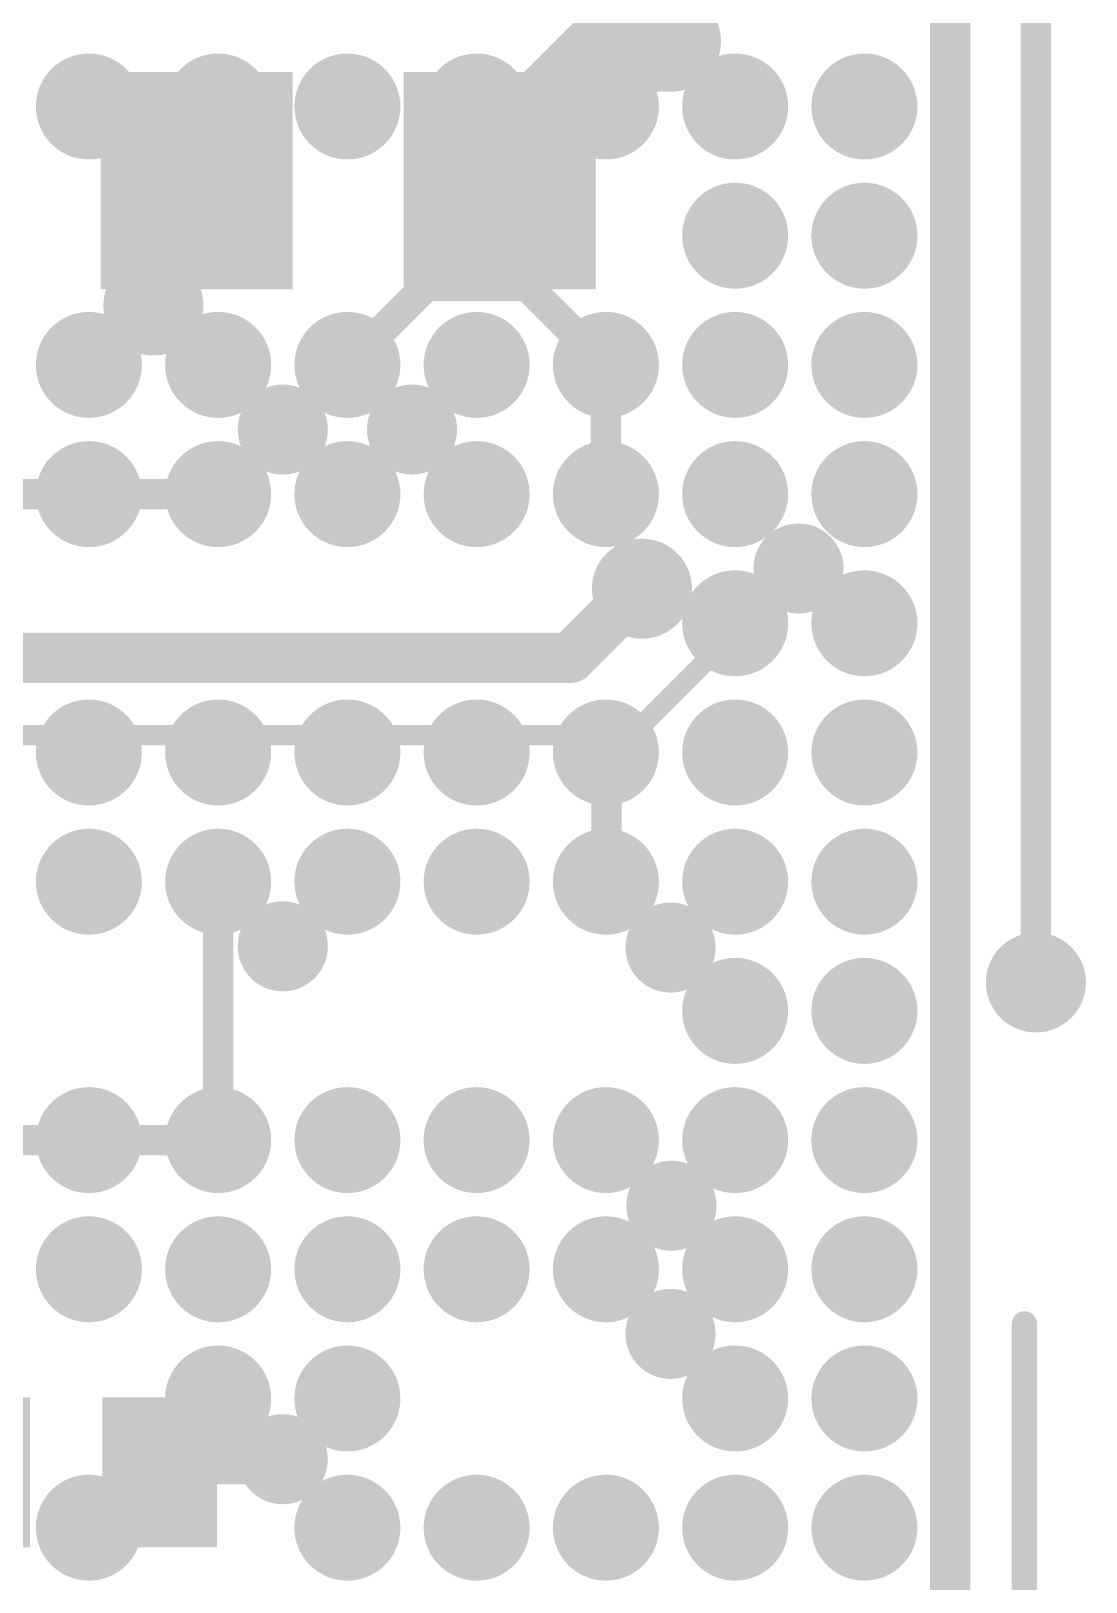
# Model space of a CAD drawing. Header units: millimetres. Extents: x -0.39 to 4.37, y -0.38 to 3.54.
# Drawn here: x 2.045 to 2.2539, y 1.3633 to 1.6705 of the extents above; entities that cross this region are included whole.
import ezdxf

# ---------------------------------------------------------------- set-up
doc = ezdxf.new("R2010")
doc.units = ezdxf.units.MM
doc.header["$MEASUREMENT"] = 0
for name, color, linetype in [('BottomLayer', 5, 'Continuous'), ('BottomPaste', 16, 'Continuous'), ('BottomSolder', 6, 'Continuous'), ('TopLayer', 1, 'Continuous'), ('TopOverlay', 2, 'Continuous'), ('TopPaste', 8, 'Continuous'), ('TopSolder', 216, 'Continuous'), ('ViaHoleLayer', 16, 'Continuous')]:
    doc.layers.add(name, color=color, linetype=linetype)

# ---------------------------------------------------------------- blocks, each defined once
blk = doc.blocks.new('RES0603_B_125')
at = {"layer": 'BottomLayer'}
for points in [[(-0.045, -0.0175), (-0.045, 0.0175), (-0.015, 0.0175), (-0.015, -0.0175)], [(0.015, -0.0175), (0.015, 0.0175), (0.045, 0.0175), (0.045, -0.0175)]]:
    blk.add_hatch(color=5, dxfattribs=at).paths.add_polyline_path(points)
at = {"layer": 'BottomPaste'}
for points in [[(-0.045, -0.0175), (-0.045, 0.0175), (-0.015, 0.0175), (-0.015, -0.0175)], [(0.015, -0.0175), (0.015, 0.0175), (0.045, 0.0175), (0.045, -0.0175)]]:
    blk.add_hatch(color=16, dxfattribs=at).paths.add_polyline_path(points)
at = {"layer": 'BottomSolder'}
for points in [[(-0.049, -0.0215), (-0.049, 0.0215), (-0.011, 0.0215), (-0.011, -0.0215)], [(0.011, -0.0215), (0.011, 0.0215), (0.049, 0.0215), (0.049, -0.0215)]]:
    blk.add_hatch(color=6, dxfattribs=at).paths.add_polyline_path(points)
blk = doc.blocks.new('RK3399_364')
at = {"layer": 'TopLayer'}
h = blk.add_hatch(color=1, dxfattribs=at)
edge = h.paths.add_edge_path()
edge.add_arc((-0.3838578, 0.2559045), 0.006496, 0, 360)
h = blk.add_hatch(color=1, dxfattribs=at)
edge = h.paths.add_edge_path()
edge.add_arc((-0.3582678, 0.2559045), 0.006496, 0, 360)
h = blk.add_hatch(color=1, dxfattribs=at)
edge = h.paths.add_edge_path()
edge.add_arc((-0.3326778, 0.2559045), 0.006496, 0, 360)
h = blk.add_hatch(color=1, dxfattribs=at)
edge = h.paths.add_edge_path()
edge.add_arc((-0.3070858, 0.2559045), 0.006496, 0, 360)
h = blk.add_hatch(color=1, dxfattribs=at)
edge = h.paths.add_edge_path()
edge.add_arc((-0.2814958, 0.2559045), 0.006496, 0, 360)
h = blk.add_hatch(color=1, dxfattribs=at)
edge = h.paths.add_edge_path()
edge.add_arc((-0.2303158, 0.2559045), 0.006496, 0, 360)
h = blk.add_hatch(color=1, dxfattribs=at)
edge = h.paths.add_edge_path()
edge.add_arc((-0.3838578, 0.2303145), 0.006496, 0, 360)
h = blk.add_hatch(color=1, dxfattribs=at)
edge = h.paths.add_edge_path()
edge.add_arc((-0.3582678, 0.2303145), 0.006496, 0, 360)
h = blk.add_hatch(color=1, dxfattribs=at)
edge = h.paths.add_edge_path()
edge.add_arc((-0.2814958, 0.2303145), 0.006496, 0, 360)
h = blk.add_hatch(color=1, dxfattribs=at)
edge = h.paths.add_edge_path()
edge.add_arc((-0.2559058, 0.2303145), 0.006496, 0, 360)
h = blk.add_hatch(color=1, dxfattribs=at)
edge = h.paths.add_edge_path()
edge.add_arc((-0.3838578, 0.2047245), 0.006496, 0, 360)
h = blk.add_hatch(color=1, dxfattribs=at)
edge = h.paths.add_edge_path()
edge.add_arc((-0.3582678, 0.2047245), 0.006496, 0, 360)
h = blk.add_hatch(color=1, dxfattribs=at)
edge = h.paths.add_edge_path()
edge.add_arc((-0.3326778, 0.2047245), 0.006496, 0, 360)
h = blk.add_hatch(color=1, dxfattribs=at)
edge = h.paths.add_edge_path()
edge.add_arc((-0.3070858, 0.2047245), 0.006496, 0, 360)
h = blk.add_hatch(color=1, dxfattribs=at)
edge = h.paths.add_edge_path()
edge.add_arc((-0.2814958, 0.2047245), 0.006496, 0, 360)
h = blk.add_hatch(color=1, dxfattribs=at)
edge = h.paths.add_edge_path()
edge.add_arc((-0.2559058, 0.2047245), 0.006496, 0, 360)
h = blk.add_hatch(color=1, dxfattribs=at)
edge = h.paths.add_edge_path()
edge.add_arc((-0.2303158, 0.2047245), 0.006496, 0, 360)
h = blk.add_hatch(color=1, dxfattribs=at)
edge = h.paths.add_edge_path()
edge.add_arc((-0.3838578, 0.1791345), 0.006496, 0, 360)
h = blk.add_hatch(color=1, dxfattribs=at)
edge = h.paths.add_edge_path()
edge.add_arc((-0.3582678, 0.1791345), 0.006496, 0, 360)
h = blk.add_hatch(color=1, dxfattribs=at)
edge = h.paths.add_edge_path()
edge.add_arc((-0.3326778, 0.1791345), 0.006496, 0, 360)
h = blk.add_hatch(color=1, dxfattribs=at)
edge = h.paths.add_edge_path()
edge.add_arc((-0.3070858, 0.1791345), 0.006496, 0, 360)
h = blk.add_hatch(color=1, dxfattribs=at)
edge = h.paths.add_edge_path()
edge.add_arc((-0.2814958, 0.1791345), 0.006496, 0, 360)
h = blk.add_hatch(color=1, dxfattribs=at)
edge = h.paths.add_edge_path()
edge.add_arc((-0.2559058, 0.1791345), 0.006496, 0, 360)
h = blk.add_hatch(color=1, dxfattribs=at)
edge = h.paths.add_edge_path()
edge.add_arc((-0.2303158, 0.1791345), 0.006496, 0, 360)
h = blk.add_hatch(color=1, dxfattribs=at)
edge = h.paths.add_edge_path()
edge.add_arc((-0.3838578, 0.1535425), 0.006496, 0, 360)
h = blk.add_hatch(color=1, dxfattribs=at)
edge = h.paths.add_edge_path()
edge.add_arc((-0.3582678, 0.1535425), 0.006496, 0, 360)
h = blk.add_hatch(color=1, dxfattribs=at)
edge = h.paths.add_edge_path()
edge.add_arc((-0.3838578, 0.1279525), 0.006496, 0, 360)
h = blk.add_hatch(color=1, dxfattribs=at)
edge = h.paths.add_edge_path()
edge.add_arc((-0.3582678, 0.1279525), 0.006496, 0, 360)
h = blk.add_hatch(color=1, dxfattribs=at)
edge = h.paths.add_edge_path()
edge.add_arc((-0.3326778, 0.1279525), 0.006496, 0, 360)
h = blk.add_hatch(color=1, dxfattribs=at)
edge = h.paths.add_edge_path()
edge.add_arc((-0.3070858, 0.1279525), 0.006496, 0, 360)
h = blk.add_hatch(color=1, dxfattribs=at)
edge = h.paths.add_edge_path()
edge.add_arc((-0.2814958, 0.1279525), 0.006496, 0, 360)
h = blk.add_hatch(color=1, dxfattribs=at)
edge = h.paths.add_edge_path()
edge.add_arc((-0.2559058, 0.1279525), 0.006496, 0, 360)
h = blk.add_hatch(color=1, dxfattribs=at)
edge = h.paths.add_edge_path()
edge.add_arc((-0.2303158, 0.1279525), 0.006496, 0, 360)
h = blk.add_hatch(color=1, dxfattribs=at)
edge = h.paths.add_edge_path()
edge.add_arc((-0.3838578, 0.1023625), 0.006496, 0, 360)
h = blk.add_hatch(color=1, dxfattribs=at)
edge = h.paths.add_edge_path()
edge.add_arc((-0.3582678, 0.1023625), 0.006496, 0, 360)
h = blk.add_hatch(color=1, dxfattribs=at)
edge = h.paths.add_edge_path()
edge.add_arc((-0.3326778, 0.1023625), 0.006496, 0, 360)
h = blk.add_hatch(color=1, dxfattribs=at)
edge = h.paths.add_edge_path()
edge.add_arc((-0.3070858, 0.1023625), 0.006496, 0, 360)
h = blk.add_hatch(color=1, dxfattribs=at)
edge = h.paths.add_edge_path()
edge.add_arc((-0.2814958, 0.1023625), 0.006496, 0, 360)
h = blk.add_hatch(color=1, dxfattribs=at)
edge = h.paths.add_edge_path()
edge.add_arc((-0.2559058, 0.1023625), 0.006496, 0, 360)
h = blk.add_hatch(color=1, dxfattribs=at)
edge = h.paths.add_edge_path()
edge.add_arc((-0.2303158, 0.1023625), 0.006496, 0, 360)
h = blk.add_hatch(color=1, dxfattribs=at)
edge = h.paths.add_edge_path()
edge.add_arc((-0.3838578, 0.0767725), 0.006496, 0, 360)
h = blk.add_hatch(color=1, dxfattribs=at)
edge = h.paths.add_edge_path()
edge.add_arc((-0.3582678, 0.0767725), 0.006496, 0, 360)
h = blk.add_hatch(color=1, dxfattribs=at)
edge = h.paths.add_edge_path()
edge.add_arc((-0.3838578, 0.0511805), 0.006496, 0, 360)
h = blk.add_hatch(color=1, dxfattribs=at)
edge = h.paths.add_edge_path()
edge.add_arc((-0.3582678, 0.0511805), 0.006496, 0, 360)
h = blk.add_hatch(color=1, dxfattribs=at)
edge = h.paths.add_edge_path()
edge.add_arc((-0.3326778, 0.0511805), 0.006496, 0, 360)
h = blk.add_hatch(color=1, dxfattribs=at)
edge = h.paths.add_edge_path()
edge.add_arc((-0.3070858, 0.0511805), 0.006496, 0, 360)
h = blk.add_hatch(color=1, dxfattribs=at)
edge = h.paths.add_edge_path()
edge.add_arc((-0.2814958, 0.0511805), 0.006496, 0, 360)
h = blk.add_hatch(color=1, dxfattribs=at)
edge = h.paths.add_edge_path()
edge.add_arc((-0.2559058, 0.0511805), 0.006496, 0, 360)
h = blk.add_hatch(color=1, dxfattribs=at)
edge = h.paths.add_edge_path()
edge.add_arc((-0.2303158, 0.0511805), 0.006496, 0, 360)
h = blk.add_hatch(color=1, dxfattribs=at)
edge = h.paths.add_edge_path()
edge.add_arc((-0.3838578, 0.0255905), 0.006496, 0, 360)
h = blk.add_hatch(color=1, dxfattribs=at)
edge = h.paths.add_edge_path()
edge.add_arc((-0.3582678, 0.0255905), 0.006496, 0, 360)
h = blk.add_hatch(color=1, dxfattribs=at)
edge = h.paths.add_edge_path()
edge.add_arc((-0.3326778, 0.0255905), 0.006496, 0, 360)
h = blk.add_hatch(color=1, dxfattribs=at)
edge = h.paths.add_edge_path()
edge.add_arc((-0.3070858, 0.0255905), 0.006496, 0, 360)
h = blk.add_hatch(color=1, dxfattribs=at)
edge = h.paths.add_edge_path()
edge.add_arc((-0.2814958, 0.0255905), 0.006496, 0, 360)
h = blk.add_hatch(color=1, dxfattribs=at)
edge = h.paths.add_edge_path()
edge.add_arc((-0.2559058, 0.0255905), 0.006496, 0, 360)
h = blk.add_hatch(color=1, dxfattribs=at)
edge = h.paths.add_edge_path()
edge.add_arc((-0.2303158, 0.0255905), 0.006496, 0, 360)
h = blk.add_hatch(color=1, dxfattribs=at)
edge = h.paths.add_edge_path()
edge.add_arc((-0.3838578, 5e-07), 0.006496, 0, 360)
h = blk.add_hatch(color=1, dxfattribs=at)
edge = h.paths.add_edge_path()
edge.add_arc((-0.3582678, 5e-07), 0.006496, 0, 360)
h = blk.add_hatch(color=1, dxfattribs=at)
edge = h.paths.add_edge_path()
edge.add_arc((-0.3838578, -0.0255915), 0.006496, 0, 360)
h = blk.add_hatch(color=1, dxfattribs=at)
edge = h.paths.add_edge_path()
edge.add_arc((-0.3582678, -0.0255915), 0.006496, 0, 360)
h = blk.add_hatch(color=1, dxfattribs=at)
edge = h.paths.add_edge_path()
edge.add_arc((-0.3326778, -0.0255915), 0.006496, 0, 360)
h = blk.add_hatch(color=1, dxfattribs=at)
edge = h.paths.add_edge_path()
edge.add_arc((-0.3070858, -0.0255915), 0.006496, 0, 360)
h = blk.add_hatch(color=1, dxfattribs=at)
edge = h.paths.add_edge_path()
edge.add_arc((-0.2814958, -0.0255915), 0.006496, 0, 360)
h = blk.add_hatch(color=1, dxfattribs=at)
edge = h.paths.add_edge_path()
edge.add_arc((-0.2559058, -0.0255915), 0.006496, 0, 360)
h = blk.add_hatch(color=1, dxfattribs=at)
edge = h.paths.add_edge_path()
edge.add_arc((-0.2303158, -0.0255915), 0.006496, 0, 360)
at = {"layer": 'TopPaste'}
h = blk.add_hatch(color=8, dxfattribs=at)
edge = h.paths.add_edge_path()
edge.add_arc((-0.3838578, 0.2559045), 0.006496, 0, 360)
h = blk.add_hatch(color=8, dxfattribs=at)
edge = h.paths.add_edge_path()
edge.add_arc((-0.3582678, 0.2559045), 0.006496, 0, 360)
h = blk.add_hatch(color=8, dxfattribs=at)
edge = h.paths.add_edge_path()
edge.add_arc((-0.3326778, 0.2559045), 0.006496, 0, 360)
h = blk.add_hatch(color=8, dxfattribs=at)
edge = h.paths.add_edge_path()
edge.add_arc((-0.3070858, 0.2559045), 0.006496, 0, 360)
h = blk.add_hatch(color=8, dxfattribs=at)
edge = h.paths.add_edge_path()
edge.add_arc((-0.2814958, 0.2559045), 0.006496, 0, 360)
h = blk.add_hatch(color=8, dxfattribs=at)
edge = h.paths.add_edge_path()
edge.add_arc((-0.2303158, 0.2559045), 0.006496, 0, 360)
h = blk.add_hatch(color=8, dxfattribs=at)
edge = h.paths.add_edge_path()
edge.add_arc((-0.3838578, 0.2303145), 0.006496, 0, 360)
h = blk.add_hatch(color=8, dxfattribs=at)
edge = h.paths.add_edge_path()
edge.add_arc((-0.3582678, 0.2303145), 0.006496, 0, 360)
h = blk.add_hatch(color=8, dxfattribs=at)
edge = h.paths.add_edge_path()
edge.add_arc((-0.2814958, 0.2303145), 0.006496, 0, 360)
h = blk.add_hatch(color=8, dxfattribs=at)
edge = h.paths.add_edge_path()
edge.add_arc((-0.2559058, 0.2303145), 0.006496, 0, 360)
h = blk.add_hatch(color=8, dxfattribs=at)
edge = h.paths.add_edge_path()
edge.add_arc((-0.3838578, 0.2047245), 0.006496, 0, 360)
h = blk.add_hatch(color=8, dxfattribs=at)
edge = h.paths.add_edge_path()
edge.add_arc((-0.3582678, 0.2047245), 0.006496, 0, 360)
h = blk.add_hatch(color=8, dxfattribs=at)
edge = h.paths.add_edge_path()
edge.add_arc((-0.3326778, 0.2047245), 0.006496, 0, 360)
h = blk.add_hatch(color=8, dxfattribs=at)
edge = h.paths.add_edge_path()
edge.add_arc((-0.3070858, 0.2047245), 0.006496, 0, 360)
h = blk.add_hatch(color=8, dxfattribs=at)
edge = h.paths.add_edge_path()
edge.add_arc((-0.2814958, 0.2047245), 0.006496, 0, 360)
h = blk.add_hatch(color=8, dxfattribs=at)
edge = h.paths.add_edge_path()
edge.add_arc((-0.2559058, 0.2047245), 0.006496, 0, 360)
h = blk.add_hatch(color=8, dxfattribs=at)
edge = h.paths.add_edge_path()
edge.add_arc((-0.2303158, 0.2047245), 0.006496, 0, 360)
h = blk.add_hatch(color=8, dxfattribs=at)
edge = h.paths.add_edge_path()
edge.add_arc((-0.3838578, 0.1791345), 0.006496, 0, 360)
h = blk.add_hatch(color=8, dxfattribs=at)
edge = h.paths.add_edge_path()
edge.add_arc((-0.3582678, 0.1791345), 0.006496, 0, 360)
h = blk.add_hatch(color=8, dxfattribs=at)
edge = h.paths.add_edge_path()
edge.add_arc((-0.3326778, 0.1791345), 0.006496, 0, 360)
h = blk.add_hatch(color=8, dxfattribs=at)
edge = h.paths.add_edge_path()
edge.add_arc((-0.3070858, 0.1791345), 0.006496, 0, 360)
h = blk.add_hatch(color=8, dxfattribs=at)
edge = h.paths.add_edge_path()
edge.add_arc((-0.2814958, 0.1791345), 0.006496, 0, 360)
h = blk.add_hatch(color=8, dxfattribs=at)
edge = h.paths.add_edge_path()
edge.add_arc((-0.2559058, 0.1791345), 0.006496, 0, 360)
h = blk.add_hatch(color=8, dxfattribs=at)
edge = h.paths.add_edge_path()
edge.add_arc((-0.2303158, 0.1791345), 0.006496, 0, 360)
h = blk.add_hatch(color=8, dxfattribs=at)
edge = h.paths.add_edge_path()
edge.add_arc((-0.3838578, 0.1535425), 0.006496, 0, 360)
h = blk.add_hatch(color=8, dxfattribs=at)
edge = h.paths.add_edge_path()
edge.add_arc((-0.3582678, 0.1535425), 0.006496, 0, 360)
h = blk.add_hatch(color=8, dxfattribs=at)
edge = h.paths.add_edge_path()
edge.add_arc((-0.3838578, 0.1279525), 0.006496, 0, 360)
h = blk.add_hatch(color=8, dxfattribs=at)
edge = h.paths.add_edge_path()
edge.add_arc((-0.3582678, 0.1279525), 0.006496, 0, 360)
h = blk.add_hatch(color=8, dxfattribs=at)
edge = h.paths.add_edge_path()
edge.add_arc((-0.3326778, 0.1279525), 0.006496, 0, 360)
h = blk.add_hatch(color=8, dxfattribs=at)
edge = h.paths.add_edge_path()
edge.add_arc((-0.3070858, 0.1279525), 0.006496, 0, 360)
h = blk.add_hatch(color=8, dxfattribs=at)
edge = h.paths.add_edge_path()
edge.add_arc((-0.2814958, 0.1279525), 0.006496, 0, 360)
h = blk.add_hatch(color=8, dxfattribs=at)
edge = h.paths.add_edge_path()
edge.add_arc((-0.2559058, 0.1279525), 0.006496, 0, 360)
h = blk.add_hatch(color=8, dxfattribs=at)
edge = h.paths.add_edge_path()
edge.add_arc((-0.2303158, 0.1279525), 0.006496, 0, 360)
h = blk.add_hatch(color=8, dxfattribs=at)
edge = h.paths.add_edge_path()
edge.add_arc((-0.3838578, 0.1023625), 0.006496, 0, 360)
h = blk.add_hatch(color=8, dxfattribs=at)
edge = h.paths.add_edge_path()
edge.add_arc((-0.3582678, 0.1023625), 0.006496, 0, 360)
h = blk.add_hatch(color=8, dxfattribs=at)
edge = h.paths.add_edge_path()
edge.add_arc((-0.3326778, 0.1023625), 0.006496, 0, 360)
h = blk.add_hatch(color=8, dxfattribs=at)
edge = h.paths.add_edge_path()
edge.add_arc((-0.3070858, 0.1023625), 0.006496, 0, 360)
h = blk.add_hatch(color=8, dxfattribs=at)
edge = h.paths.add_edge_path()
edge.add_arc((-0.2814958, 0.1023625), 0.006496, 0, 360)
h = blk.add_hatch(color=8, dxfattribs=at)
edge = h.paths.add_edge_path()
edge.add_arc((-0.2559058, 0.1023625), 0.006496, 0, 360)
h = blk.add_hatch(color=8, dxfattribs=at)
edge = h.paths.add_edge_path()
edge.add_arc((-0.2303158, 0.1023625), 0.006496, 0, 360)
h = blk.add_hatch(color=8, dxfattribs=at)
edge = h.paths.add_edge_path()
edge.add_arc((-0.3838578, 0.0767725), 0.006496, 0, 360)
h = blk.add_hatch(color=8, dxfattribs=at)
edge = h.paths.add_edge_path()
edge.add_arc((-0.3582678, 0.0767725), 0.006496, 0, 360)
h = blk.add_hatch(color=8, dxfattribs=at)
edge = h.paths.add_edge_path()
edge.add_arc((-0.3838578, 0.0511805), 0.006496, 0, 360)
h = blk.add_hatch(color=8, dxfattribs=at)
edge = h.paths.add_edge_path()
edge.add_arc((-0.3582678, 0.0511805), 0.006496, 0, 360)
h = blk.add_hatch(color=8, dxfattribs=at)
edge = h.paths.add_edge_path()
edge.add_arc((-0.3326778, 0.0511805), 0.006496, 0, 360)
h = blk.add_hatch(color=8, dxfattribs=at)
edge = h.paths.add_edge_path()
edge.add_arc((-0.3070858, 0.0511805), 0.006496, 0, 360)
h = blk.add_hatch(color=8, dxfattribs=at)
edge = h.paths.add_edge_path()
edge.add_arc((-0.2814958, 0.0511805), 0.006496, 0, 360)
h = blk.add_hatch(color=8, dxfattribs=at)
edge = h.paths.add_edge_path()
edge.add_arc((-0.2559058, 0.0511805), 0.006496, 0, 360)
h = blk.add_hatch(color=8, dxfattribs=at)
edge = h.paths.add_edge_path()
edge.add_arc((-0.2303158, 0.0511805), 0.006496, 0, 360)
h = blk.add_hatch(color=8, dxfattribs=at)
edge = h.paths.add_edge_path()
edge.add_arc((-0.3838578, 0.0255905), 0.006496, 0, 360)
h = blk.add_hatch(color=8, dxfattribs=at)
edge = h.paths.add_edge_path()
edge.add_arc((-0.3582678, 0.0255905), 0.006496, 0, 360)
h = blk.add_hatch(color=8, dxfattribs=at)
edge = h.paths.add_edge_path()
edge.add_arc((-0.3326778, 0.0255905), 0.006496, 0, 360)
h = blk.add_hatch(color=8, dxfattribs=at)
edge = h.paths.add_edge_path()
edge.add_arc((-0.3070858, 0.0255905), 0.006496, 0, 360)
h = blk.add_hatch(color=8, dxfattribs=at)
edge = h.paths.add_edge_path()
edge.add_arc((-0.2814958, 0.0255905), 0.006496, 0, 360)
h = blk.add_hatch(color=8, dxfattribs=at)
edge = h.paths.add_edge_path()
edge.add_arc((-0.2559058, 0.0255905), 0.006496, 0, 360)
h = blk.add_hatch(color=8, dxfattribs=at)
edge = h.paths.add_edge_path()
edge.add_arc((-0.2303158, 0.0255905), 0.006496, 0, 360)
h = blk.add_hatch(color=8, dxfattribs=at)
edge = h.paths.add_edge_path()
edge.add_arc((-0.3838578, 5e-07), 0.006496, 0, 360)
h = blk.add_hatch(color=8, dxfattribs=at)
edge = h.paths.add_edge_path()
edge.add_arc((-0.3582678, 5e-07), 0.006496, 0, 360)
h = blk.add_hatch(color=8, dxfattribs=at)
edge = h.paths.add_edge_path()
edge.add_arc((-0.3838578, -0.0255915), 0.006496, 0, 360)
h = blk.add_hatch(color=8, dxfattribs=at)
edge = h.paths.add_edge_path()
edge.add_arc((-0.3582678, -0.0255915), 0.006496, 0, 360)
h = blk.add_hatch(color=8, dxfattribs=at)
edge = h.paths.add_edge_path()
edge.add_arc((-0.3326778, -0.0255915), 0.006496, 0, 360)
h = blk.add_hatch(color=8, dxfattribs=at)
edge = h.paths.add_edge_path()
edge.add_arc((-0.3070858, -0.0255915), 0.006496, 0, 360)
h = blk.add_hatch(color=8, dxfattribs=at)
edge = h.paths.add_edge_path()
edge.add_arc((-0.2814958, -0.0255915), 0.006496, 0, 360)
h = blk.add_hatch(color=8, dxfattribs=at)
edge = h.paths.add_edge_path()
edge.add_arc((-0.2559058, -0.0255915), 0.006496, 0, 360)
h = blk.add_hatch(color=8, dxfattribs=at)
edge = h.paths.add_edge_path()
edge.add_arc((-0.2303158, -0.0255915), 0.006496, 0, 360)
at = {"layer": 'TopSolder'}
h = blk.add_hatch(color=216, dxfattribs=at)
edge = h.paths.add_edge_path()
edge.add_arc((-0.3838578, 0.2559045), 0.010496, 0, 360)
h = blk.add_hatch(color=216, dxfattribs=at)
edge = h.paths.add_edge_path()
edge.add_arc((-0.3582678, 0.2559045), 0.010496, 0, 360)
h = blk.add_hatch(color=216, dxfattribs=at)
edge = h.paths.add_edge_path()
edge.add_arc((-0.3326778, 0.2559045), 0.010496, 0, 360)
h = blk.add_hatch(color=216, dxfattribs=at)
edge = h.paths.add_edge_path()
edge.add_arc((-0.3070858, 0.2559045), 0.010496, 0, 360)
h = blk.add_hatch(color=216, dxfattribs=at)
edge = h.paths.add_edge_path()
edge.add_arc((-0.2814958, 0.2559045), 0.010496, 0, 360)
h = blk.add_hatch(color=216, dxfattribs=at)
edge = h.paths.add_edge_path()
edge.add_arc((-0.2303158, 0.2559045), 0.010496, 0, 360)
h = blk.add_hatch(color=216, dxfattribs=at)
edge = h.paths.add_edge_path()
edge.add_arc((-0.3838578, 0.2303145), 0.010496, 0, 360)
h = blk.add_hatch(color=216, dxfattribs=at)
edge = h.paths.add_edge_path()
edge.add_arc((-0.3582678, 0.2303145), 0.010496, 0, 360)
h = blk.add_hatch(color=216, dxfattribs=at)
edge = h.paths.add_edge_path()
edge.add_arc((-0.2814958, 0.2303145), 0.010496, 0, 360)
h = blk.add_hatch(color=216, dxfattribs=at)
edge = h.paths.add_edge_path()
edge.add_arc((-0.2559058, 0.2303145), 0.010496, 0, 360)
h = blk.add_hatch(color=216, dxfattribs=at)
edge = h.paths.add_edge_path()
edge.add_arc((-0.3838578, 0.2047245), 0.010496, 0, 360)
h = blk.add_hatch(color=216, dxfattribs=at)
edge = h.paths.add_edge_path()
edge.add_arc((-0.3582678, 0.2047245), 0.010496, 0, 360)
h = blk.add_hatch(color=216, dxfattribs=at)
edge = h.paths.add_edge_path()
edge.add_arc((-0.3326778, 0.2047245), 0.010496, 0, 360)
h = blk.add_hatch(color=216, dxfattribs=at)
edge = h.paths.add_edge_path()
edge.add_arc((-0.3070858, 0.2047245), 0.010496, 0, 360)
h = blk.add_hatch(color=216, dxfattribs=at)
edge = h.paths.add_edge_path()
edge.add_arc((-0.2814958, 0.2047245), 0.010496, 0, 360)
h = blk.add_hatch(color=216, dxfattribs=at)
edge = h.paths.add_edge_path()
edge.add_arc((-0.2559058, 0.2047245), 0.010496, 0, 360)
h = blk.add_hatch(color=216, dxfattribs=at)
edge = h.paths.add_edge_path()
edge.add_arc((-0.2303158, 0.2047245), 0.010496, 0, 360)
h = blk.add_hatch(color=216, dxfattribs=at)
edge = h.paths.add_edge_path()
edge.add_arc((-0.3838578, 0.1791345), 0.010496, 0, 360)
h = blk.add_hatch(color=216, dxfattribs=at)
edge = h.paths.add_edge_path()
edge.add_arc((-0.3582678, 0.1791345), 0.010496, 0, 360)
h = blk.add_hatch(color=216, dxfattribs=at)
edge = h.paths.add_edge_path()
edge.add_arc((-0.3326778, 0.1791345), 0.010496, 0, 360)
h = blk.add_hatch(color=216, dxfattribs=at)
edge = h.paths.add_edge_path()
edge.add_arc((-0.3070858, 0.1791345), 0.010496, 0, 360)
h = blk.add_hatch(color=216, dxfattribs=at)
edge = h.paths.add_edge_path()
edge.add_arc((-0.2814958, 0.1791345), 0.010496, 0, 360)
h = blk.add_hatch(color=216, dxfattribs=at)
edge = h.paths.add_edge_path()
edge.add_arc((-0.2559058, 0.1791345), 0.010496, 0, 360)
h = blk.add_hatch(color=216, dxfattribs=at)
edge = h.paths.add_edge_path()
edge.add_arc((-0.2303158, 0.1791345), 0.010496, 0, 360)
h = blk.add_hatch(color=216, dxfattribs=at)
edge = h.paths.add_edge_path()
edge.add_arc((-0.3838578, 0.1535425), 0.010496, 0, 360)
h = blk.add_hatch(color=216, dxfattribs=at)
edge = h.paths.add_edge_path()
edge.add_arc((-0.3582678, 0.1535425), 0.010496, 0, 360)
h = blk.add_hatch(color=216, dxfattribs=at)
edge = h.paths.add_edge_path()
edge.add_arc((-0.3838578, 0.1279525), 0.010496, 0, 360)
h = blk.add_hatch(color=216, dxfattribs=at)
edge = h.paths.add_edge_path()
edge.add_arc((-0.3582678, 0.1279525), 0.010496, 0, 360)
h = blk.add_hatch(color=216, dxfattribs=at)
edge = h.paths.add_edge_path()
edge.add_arc((-0.3326778, 0.1279525), 0.010496, 0, 360)
h = blk.add_hatch(color=216, dxfattribs=at)
edge = h.paths.add_edge_path()
edge.add_arc((-0.3070858, 0.1279525), 0.010496, 0, 360)
h = blk.add_hatch(color=216, dxfattribs=at)
edge = h.paths.add_edge_path()
edge.add_arc((-0.2814958, 0.1279525), 0.010496, 0, 360)
h = blk.add_hatch(color=216, dxfattribs=at)
edge = h.paths.add_edge_path()
edge.add_arc((-0.2559058, 0.1279525), 0.010496, 0, 360)
h = blk.add_hatch(color=216, dxfattribs=at)
edge = h.paths.add_edge_path()
edge.add_arc((-0.2303158, 0.1279525), 0.010496, 0, 360)
h = blk.add_hatch(color=216, dxfattribs=at)
edge = h.paths.add_edge_path()
edge.add_arc((-0.3838578, 0.1023625), 0.010496, 0, 360)
h = blk.add_hatch(color=216, dxfattribs=at)
edge = h.paths.add_edge_path()
edge.add_arc((-0.3582678, 0.1023625), 0.010496, 0, 360)
h = blk.add_hatch(color=216, dxfattribs=at)
edge = h.paths.add_edge_path()
edge.add_arc((-0.3326778, 0.1023625), 0.010496, 0, 360)
h = blk.add_hatch(color=216, dxfattribs=at)
edge = h.paths.add_edge_path()
edge.add_arc((-0.3070858, 0.1023625), 0.010496, 0, 360)
h = blk.add_hatch(color=216, dxfattribs=at)
edge = h.paths.add_edge_path()
edge.add_arc((-0.2814958, 0.1023625), 0.010496, 0, 360)
h = blk.add_hatch(color=216, dxfattribs=at)
edge = h.paths.add_edge_path()
edge.add_arc((-0.2559058, 0.1023625), 0.010496, 0, 360)
h = blk.add_hatch(color=216, dxfattribs=at)
edge = h.paths.add_edge_path()
edge.add_arc((-0.2303158, 0.1023625), 0.010496, 0, 360)
h = blk.add_hatch(color=216, dxfattribs=at)
edge = h.paths.add_edge_path()
edge.add_arc((-0.3838578, 0.0767725), 0.010496, 0, 360)
h = blk.add_hatch(color=216, dxfattribs=at)
edge = h.paths.add_edge_path()
edge.add_arc((-0.3582678, 0.0767725), 0.010496, 0, 360)
h = blk.add_hatch(color=216, dxfattribs=at)
edge = h.paths.add_edge_path()
edge.add_arc((-0.3838578, 0.0511805), 0.010496, 0, 360)
h = blk.add_hatch(color=216, dxfattribs=at)
edge = h.paths.add_edge_path()
edge.add_arc((-0.3582678, 0.0511805), 0.010496, 0, 360)
h = blk.add_hatch(color=216, dxfattribs=at)
edge = h.paths.add_edge_path()
edge.add_arc((-0.3326778, 0.0511805), 0.010496, 0, 360)
h = blk.add_hatch(color=216, dxfattribs=at)
edge = h.paths.add_edge_path()
edge.add_arc((-0.3070858, 0.0511805), 0.010496, 0, 360)
h = blk.add_hatch(color=216, dxfattribs=at)
edge = h.paths.add_edge_path()
edge.add_arc((-0.2814958, 0.0511805), 0.010496, 0, 360)
h = blk.add_hatch(color=216, dxfattribs=at)
edge = h.paths.add_edge_path()
edge.add_arc((-0.2559058, 0.0511805), 0.010496, 0, 360)
h = blk.add_hatch(color=216, dxfattribs=at)
edge = h.paths.add_edge_path()
edge.add_arc((-0.2303158, 0.0511805), 0.010496, 0, 360)
h = blk.add_hatch(color=216, dxfattribs=at)
edge = h.paths.add_edge_path()
edge.add_arc((-0.3838578, 0.0255905), 0.010496, 0, 360)
h = blk.add_hatch(color=216, dxfattribs=at)
edge = h.paths.add_edge_path()
edge.add_arc((-0.3582678, 0.0255905), 0.010496, 0, 360)
h = blk.add_hatch(color=216, dxfattribs=at)
edge = h.paths.add_edge_path()
edge.add_arc((-0.3326778, 0.0255905), 0.010496, 0, 360)
h = blk.add_hatch(color=216, dxfattribs=at)
edge = h.paths.add_edge_path()
edge.add_arc((-0.3070858, 0.0255905), 0.010496, 0, 360)
h = blk.add_hatch(color=216, dxfattribs=at)
edge = h.paths.add_edge_path()
edge.add_arc((-0.2814958, 0.0255905), 0.010496, 0, 360)
h = blk.add_hatch(color=216, dxfattribs=at)
edge = h.paths.add_edge_path()
edge.add_arc((-0.2559058, 0.0255905), 0.010496, 0, 360)
h = blk.add_hatch(color=216, dxfattribs=at)
edge = h.paths.add_edge_path()
edge.add_arc((-0.2303158, 0.0255905), 0.010496, 0, 360)
h = blk.add_hatch(color=216, dxfattribs=at)
edge = h.paths.add_edge_path()
edge.add_arc((-0.3838578, 5e-07), 0.010496, 0, 360)
h = blk.add_hatch(color=216, dxfattribs=at)
edge = h.paths.add_edge_path()
edge.add_arc((-0.3582678, 5e-07), 0.010496, 0, 360)
h = blk.add_hatch(color=216, dxfattribs=at)
edge = h.paths.add_edge_path()
edge.add_arc((-0.3838578, -0.0255915), 0.010496, 0, 360)
h = blk.add_hatch(color=216, dxfattribs=at)
edge = h.paths.add_edge_path()
edge.add_arc((-0.3582678, -0.0255915), 0.010496, 0, 360)
h = blk.add_hatch(color=216, dxfattribs=at)
edge = h.paths.add_edge_path()
edge.add_arc((-0.3326778, -0.0255915), 0.010496, 0, 360)
h = blk.add_hatch(color=216, dxfattribs=at)
edge = h.paths.add_edge_path()
edge.add_arc((-0.3070858, -0.0255915), 0.010496, 0, 360)
h = blk.add_hatch(color=216, dxfattribs=at)
edge = h.paths.add_edge_path()
edge.add_arc((-0.2814958, -0.0255915), 0.010496, 0, 360)
h = blk.add_hatch(color=216, dxfattribs=at)
edge = h.paths.add_edge_path()
edge.add_arc((-0.2559058, -0.0255915), 0.010496, 0, 360)
h = blk.add_hatch(color=216, dxfattribs=at)
edge = h.paths.add_edge_path()
edge.add_arc((-0.2303158, -0.0255915), 0.010496, 0, 360)
at = {"layer": 'TopOverlay', "const_width": 0.005}
blk.add_lwpolyline([(-0.4155358, 0.4155345), (-0.4155358, 0.2155345)], dxfattribs=at)
at = {"layer": 'TopOverlay', "const_width": 0.0025}
blk.add_lwpolyline([(-0.4167858, 0.2155345, 1), (-0.4142858, 0.2155345, 1)], format="xyb", close=True, dxfattribs=at)
blk = doc.blocks.new('C__0402_B_455')
at = {"layer": 'BottomLayer'}
for points in [[(-0.009499999999999996, 0.0125), (-0.009500000000000003, -0.0125), (-0.0275, -0.0125), (-0.0275, 0.0125)], [(0.0275, 0.0125), (0.0275, -0.0125), (0.009499999999999996, -0.0125), (0.009500000000000003, 0.0125)]]:
    blk.add_hatch(color=5, dxfattribs=at).paths.add_polyline_path(points)
at = {"layer": 'BottomPaste'}
for points in [[(-0.009499999999999996, 0.0125), (-0.009500000000000003, -0.0125), (-0.0275, -0.0125), (-0.0275, 0.0125)], [(0.0275, 0.0125), (0.0275, -0.0125), (0.009499999999999996, -0.0125), (0.009500000000000003, 0.0125)]]:
    blk.add_hatch(color=16, dxfattribs=at).paths.add_polyline_path(points)
at = {"layer": 'BottomSolder'}
for points in [[(-0.007137799999999997, 0.0148622), (-0.007137800000000003, -0.0148622), (-0.0298622, -0.0148622), (-0.0298622, 0.0148622)], [(0.0298622, 0.0148622), (0.0298622, -0.0148622), (0.007137799999999997, -0.0148622), (0.007137800000000003, 0.0148622)]]:
    blk.add_hatch(color=6, dxfattribs=at).paths.add_polyline_path(points)

msp = doc.modelspace()

# ---------------------------------------------------------------- hatches: boundary and pattern name
at = {"layer": 'BottomLayer'}
h = msp.add_hatch(color=5, dxfattribs=at)
edge = h.paths.add_edge_path()
edge.add_arc((2.1716585, 1.6684295), 0.0049212, 0, 360)
h = msp.add_hatch(color=5, dxfattribs=at)
edge = h.paths.add_edge_path()
edge.add_arc((2.0692716, 1.6160945), 0.0059055, 0, 360)
h = msp.add_hatch(color=5, dxfattribs=at)
edge = h.paths.add_edge_path()
edge.add_arc((2.0948865, 1.5915302), 0.0049212, 0, 360)
h = msp.add_hatch(color=5, dxfattribs=at)
edge = h.paths.add_edge_path()
edge.add_arc((2.1204765, 1.5915302), 0.0049212, 0, 360)
h = msp.add_hatch(color=5, dxfattribs=at)
edge = h.paths.add_edge_path()
edge.add_arc((2.1969999, 1.564), 0.0049212, 0, 360)
h = msp.add_hatch(color=5, dxfattribs=at)
edge = h.paths.add_edge_path()
edge.add_arc((2.166, 1.56), 0.0059055, 0, 360)
h = msp.add_hatch(color=5, dxfattribs=at)
edge = h.paths.add_edge_path()
edge.add_arc((2.0948865, 1.4891682), 0.0049212, 0, 360)
h = msp.add_hatch(color=5, dxfattribs=at)
edge = h.paths.add_edge_path()
edge.add_arc((2.1716585, 1.4889156), 0.0049212, 0, 360)
h = msp.add_hatch(color=5, dxfattribs=at)
edge = h.paths.add_edge_path()
edge.add_arc((2.244, 1.482), 0.0059055, 0, 360)
h = msp.add_hatch(color=5, dxfattribs=at)
edge = h.paths.add_edge_path()
edge.add_arc((2.171838, 1.4377813), 0.0049212, 0, 360)
h = msp.add_hatch(color=5, dxfattribs=at)
edge = h.paths.add_edge_path()
edge.add_arc((2.1716585, 1.4123962), 0.0049212, 0, 360)
h = msp.add_hatch(color=5, dxfattribs=at)
edge = h.paths.add_edge_path()
edge.add_arc((2.0948845, 1.3875789), 0.0049212, 0, 360)
at = {"layer": 'BottomSolder'}
h = msp.add_hatch(color=6, dxfattribs=at)
edge = h.paths.add_edge_path()
edge.add_arc((2.1716585, 1.6684295), 0.0089212, 0, 360)
h = msp.add_hatch(color=6, dxfattribs=at)
edge = h.paths.add_edge_path()
edge.add_arc((2.0692716, 1.6160945), 0.0099055, 0, 360)
h = msp.add_hatch(color=6, dxfattribs=at)
edge = h.paths.add_edge_path()
edge.add_arc((2.0948865, 1.5915302), 0.0089212, 0, 360)
h = msp.add_hatch(color=6, dxfattribs=at)
edge = h.paths.add_edge_path()
edge.add_arc((2.1204765, 1.5915302), 0.0089212, 0, 360)
h = msp.add_hatch(color=6, dxfattribs=at)
edge = h.paths.add_edge_path()
edge.add_arc((2.1969999, 1.564), 0.0089212, 0, 360)
h = msp.add_hatch(color=6, dxfattribs=at)
edge = h.paths.add_edge_path()
edge.add_arc((2.166, 1.56), 0.0099055, 0, 360)
h = msp.add_hatch(color=6, dxfattribs=at)
edge = h.paths.add_edge_path()
edge.add_arc((2.0948865, 1.4891682), 0.0089212, 0, 360)
h = msp.add_hatch(color=6, dxfattribs=at)
edge = h.paths.add_edge_path()
edge.add_arc((2.1716585, 1.4889156), 0.0089212, 0, 360)
h = msp.add_hatch(color=6, dxfattribs=at)
edge = h.paths.add_edge_path()
edge.add_arc((2.244, 1.482), 0.0099055, 0, 360)
h = msp.add_hatch(color=6, dxfattribs=at)
edge = h.paths.add_edge_path()
edge.add_arc((2.171838, 1.4377813), 0.0089212, 0, 360)
h = msp.add_hatch(color=6, dxfattribs=at)
edge = h.paths.add_edge_path()
edge.add_arc((2.1716585, 1.4123962), 0.0089212, 0, 360)
h = msp.add_hatch(color=6, dxfattribs=at)
edge = h.paths.add_edge_path()
edge.add_arc((2.0948845, 1.3875789), 0.0089212, 0, 360)
at = {"layer": 'TopLayer'}
h = msp.add_hatch(color=1, dxfattribs=at)
edge = h.paths.add_edge_path()
edge.add_arc((2.1716585, 1.6684295), 0.0049212, 0, 360)
h = msp.add_hatch(color=1, dxfattribs=at)
edge = h.paths.add_edge_path()
edge.add_arc((2.0692716, 1.6160945), 0.0059055, 0, 360)
h = msp.add_hatch(color=1, dxfattribs=at)
edge = h.paths.add_edge_path()
edge.add_arc((2.0948865, 1.5915302), 0.0049212, 0, 360)
h = msp.add_hatch(color=1, dxfattribs=at)
edge = h.paths.add_edge_path()
edge.add_arc((2.1204765, 1.5915302), 0.0049212, 0, 360)
h = msp.add_hatch(color=1, dxfattribs=at)
edge = h.paths.add_edge_path()
edge.add_arc((2.1969999, 1.564), 0.0049212, 0, 360)
h = msp.add_hatch(color=1, dxfattribs=at)
edge = h.paths.add_edge_path()
edge.add_arc((2.166, 1.56), 0.0059055, 0, 360)
h = msp.add_hatch(color=1, dxfattribs=at)
edge = h.paths.add_edge_path()
edge.add_arc((2.0948865, 1.4891682), 0.0049212, 0, 360)
h = msp.add_hatch(color=1, dxfattribs=at)
edge = h.paths.add_edge_path()
edge.add_arc((2.1716585, 1.4889156), 0.0049212, 0, 360)
h = msp.add_hatch(color=1, dxfattribs=at)
edge = h.paths.add_edge_path()
edge.add_arc((2.244, 1.482), 0.0059055, 0, 360)
h = msp.add_hatch(color=1, dxfattribs=at)
edge = h.paths.add_edge_path()
edge.add_arc((2.171838, 1.4377813), 0.0049212, 0, 360)
h = msp.add_hatch(color=1, dxfattribs=at)
edge = h.paths.add_edge_path()
edge.add_arc((2.1716585, 1.4123962), 0.0049212, 0, 360)
h = msp.add_hatch(color=1, dxfattribs=at)
edge = h.paths.add_edge_path()
edge.add_arc((2.0948845, 1.3875789), 0.0049212, 0, 360)
at = {"layer": 'TopSolder'}
h = msp.add_hatch(color=216, dxfattribs=at)
edge = h.paths.add_edge_path()
edge.add_arc((2.1716585, 1.6684295), 0.0089212, 0, 360)
h = msp.add_hatch(color=216, dxfattribs=at)
edge = h.paths.add_edge_path()
edge.add_arc((2.0692716, 1.6160945), 0.0099055, 0, 360)
h = msp.add_hatch(color=216, dxfattribs=at)
edge = h.paths.add_edge_path()
edge.add_arc((2.0948865, 1.5915302), 0.0089212, 0, 360)
h = msp.add_hatch(color=216, dxfattribs=at)
edge = h.paths.add_edge_path()
edge.add_arc((2.1204765, 1.5915302), 0.0089212, 0, 360)
h = msp.add_hatch(color=216, dxfattribs=at)
edge = h.paths.add_edge_path()
edge.add_arc((2.1969999, 1.564), 0.0089212, 0, 360)
h = msp.add_hatch(color=216, dxfattribs=at)
edge = h.paths.add_edge_path()
edge.add_arc((2.166, 1.56), 0.0099055, 0, 360)
h = msp.add_hatch(color=216, dxfattribs=at)
edge = h.paths.add_edge_path()
edge.add_arc((2.0948865, 1.4891682), 0.0089212, 0, 360)
h = msp.add_hatch(color=216, dxfattribs=at)
edge = h.paths.add_edge_path()
edge.add_arc((2.1716585, 1.4889156), 0.0089212, 0, 360)
h = msp.add_hatch(color=216, dxfattribs=at)
edge = h.paths.add_edge_path()
edge.add_arc((2.244, 1.482), 0.0099055, 0, 360)
h = msp.add_hatch(color=216, dxfattribs=at)
edge = h.paths.add_edge_path()
edge.add_arc((2.171838, 1.4377813), 0.0089212, 0, 360)
h = msp.add_hatch(color=216, dxfattribs=at)
edge = h.paths.add_edge_path()
edge.add_arc((2.1716585, 1.4123962), 0.0089212, 0, 360)
h = msp.add_hatch(color=216, dxfattribs=at)
edge = h.paths.add_edge_path()
edge.add_arc((2.0948845, 1.3875789), 0.0089212, 0, 360)
at = {"layer": 'ViaHoleLayer'}
h = msp.add_hatch(color=16, dxfattribs=at)
edge = h.paths.add_edge_path()
edge.add_arc((2.1716585, 1.6684295), 0.003937, 0, 360)
h = msp.add_hatch(color=16, dxfattribs=at)
edge = h.paths.add_edge_path()
edge.add_arc((2.0692716, 1.6160945), 0.003937, 0, 360)
h = msp.add_hatch(color=16, dxfattribs=at)
edge = h.paths.add_edge_path()
edge.add_arc((2.0948865, 1.5915302), 0.003937, 0, 360)
h = msp.add_hatch(color=16, dxfattribs=at)
edge = h.paths.add_edge_path()
edge.add_arc((2.1204765, 1.5915302), 0.003937, 0, 360)
h = msp.add_hatch(color=16, dxfattribs=at)
edge = h.paths.add_edge_path()
edge.add_arc((2.1969999, 1.564), 0.003937, 0, 360)
h = msp.add_hatch(color=16, dxfattribs=at)
edge = h.paths.add_edge_path()
edge.add_arc((2.166, 1.56), 0.003937, 0, 360)
h = msp.add_hatch(color=16, dxfattribs=at)
edge = h.paths.add_edge_path()
edge.add_arc((2.0948865, 1.4891682), 0.003937, 0, 360)
h = msp.add_hatch(color=16, dxfattribs=at)
edge = h.paths.add_edge_path()
edge.add_arc((2.1716585, 1.4889156), 0.003937, 0, 360)
h = msp.add_hatch(color=16, dxfattribs=at)
edge = h.paths.add_edge_path()
edge.add_arc((2.244, 1.482), 0.003937, 0, 360)
h = msp.add_hatch(color=16, dxfattribs=at)
edge = h.paths.add_edge_path()
edge.add_arc((2.171838, 1.4377813), 0.003937, 0, 360)
h = msp.add_hatch(color=16, dxfattribs=at)
edge = h.paths.add_edge_path()
edge.add_arc((2.1716585, 1.4123962), 0.003937, 0, 360)
h = msp.add_hatch(color=16, dxfattribs=at)
edge = h.paths.add_edge_path()
edge.add_arc((2.0948845, 1.3875789), 0.003937, 0, 360)

# ---------------------------------------------------------------- linework, layer by layer
at = {"layer": 'BottomLayer'}
for points, const_width in [([(2.244, 1.482), (2.244, 1.7810001)], 0.006), ([(2.227, 1.2950001), (2.227, 1.77)], 0.008), ([(2.1378225, 1.6433222), (2.1629298, 1.6684295)], 0.02), ([(2.1629298, 1.6684295), (2.1716585, 1.6684295)], 0.02), ([(2.1378225, 1.6408222), (2.1378225, 1.6433222)], 0.02), ([(2.0692716, 1.6322713), (2.0778225, 1.6408222)], 0.006), ([(2.0692716, 1.6160945), (2.0692716, 1.6322713)], 0.006), ([(2.1518321, 1.5463222), (2.1655099, 1.56)], 0.01), ([(2.1655099, 1.56), (2.166, 1.56)], 0.01), ([(2.1639999, 1.531), (2.1969999, 1.564)], 0.004), ([(1.9918225, 1.5463222), (2.1518321, 1.5463222)], 0.01), ([(1.986, 1.531), (2.1639999, 1.531)], 0.004), ([(2.0723062, 1.3868062), (2.0730789, 1.3875789)], 0.01), ([(2.0730789, 1.3875789), (2.0948845, 1.3875789)], 0.01), ([(2.0705, 1.385), (2.0723062, 1.3868062)], 0.006)]:
    msp.add_lwpolyline(points, dxfattribs=dict(at, const_width=const_width))
for points, const_width in [([(2.1579298, 1.6684295, 1), (2.1679298, 1.6684295, 1)], 0.01), ([(2.1579298, 1.6684295, 1), (2.1679298, 1.6684295, 1)], 0.01), ([(2.1666585, 1.6684295, 1), (2.1766585, 1.6684295, 1)], 0.01), ([(2.1328225, 1.6433222, 1), (2.1428225, 1.6433222, 1)], 0.01), ([(2.1328225, 1.6433222, 1), (2.1428225, 1.6433222, 1)], 0.01), ([(2.1328225, 1.6408222, 1), (2.1428225, 1.6408222, 1)], 0.01), ([(2.0763225, 1.6408222, 1), (2.0793225, 1.6408222, 1)], 0.003), ([(2.0677716, 1.6322713, 1), (2.0707716, 1.6322713, 1)], 0.003), ([(2.0677716, 1.6322713, 1), (2.0707716, 1.6322713, 1)], 0.003), ([(2.0677716, 1.6160945, 1), (2.0707716, 1.6160945, 1)], 0.003), ([(2.1630099, 1.56, 1), (2.1680099, 1.56, 1)], 0.005), ([(2.1630099, 1.56, 1), (2.1680099, 1.56, 1)], 0.005), ([(2.1635, 1.56, 1), (2.1685, 1.56, 1)], 0.005), ([(2.1959999, 1.564, 1), (2.1979999, 1.564, 1)], 0.002), ([(2.1493321, 1.5463222, 1), (2.1543321, 1.5463222, 1)], 0.005), ([(2.1493321, 1.5463222, 1), (2.1543321, 1.5463222, 1)], 0.005), ([(2.1629999, 1.531, 1), (2.1649999, 1.531, 1)], 0.002), ([(2.1629999, 1.531, 1), (2.1649999, 1.531, 1)], 0.002), ([(2.2425, 1.482, 1), (2.2455, 1.482, 1)], 0.003), ([(2.0698062, 1.3868062, 1), (2.0748062, 1.3868062, 1)], 0.005), ([(2.0705789, 1.3875789, 1), (2.0755789, 1.3875789, 1)], 0.005), ([(2.0705789, 1.3875789, 1), (2.0755789, 1.3875789, 1)], 0.005), ([(2.0923845, 1.3875789, 1), (2.0973845, 1.3875789, 1)], 0.005), ([(2.0708062, 1.3868062, 1), (2.0738062, 1.3868062, 1)], 0.003), ([(2.069, 1.385, 1), (2.072, 1.385, 1)], 0.003)]:
    msp.add_lwpolyline(points, format="xyb", close=True, dxfattribs=dict(at, const_width=const_width))
at = {"layer": 'TopLayer', "const_width": 0.006}
for points in [[(2.1588625, 1.6555708), (2.1716585, 1.6683668)], [(2.1716585, 1.6683668), (2.1716585, 1.6684295)], [(2.1588625, 1.6555082), (2.1588625, 1.6555708)], [(2.1076805, 1.6043262), (2.1233543, 1.62)], [(2.1233543, 1.62), (2.1431887, 1.62)], [(2.1431887, 1.62), (2.1588625, 1.6043262)], [(2.0570018, 1.6043262), (2.0687701, 1.6160945)], [(2.0687701, 1.6160945), (2.0692716, 1.6160945)], [(2.0565005, 1.6043262), (2.0570018, 1.6043262)], [(2.0820905, 1.6043262), (2.0948865, 1.5915302)], [(2.1076805, 1.6043262), (2.1204765, 1.5915302)], [(2.1588625, 1.5787362), (2.1588625, 1.6043262)], [(2.0820915, 1.5787362), (2.0948855, 1.5915302)], [(2.0948855, 1.5915302), (2.0948865, 1.5915302)], [(2.0309085, 1.5787362), (2.0565005, 1.5787362)], [(2.0565005, 1.5787362), (2.0820905, 1.5787362)], [(2.0820905, 1.5787362), (2.0820915, 1.5787362)], [(2.1588625, 1.5275542), (2.159, 1.5274167)], [(2.159, 1.502), (2.159, 1.5274167)], [(2.0820905, 1.4507822), (2.0820905, 1.5019642)], [(2.0820905, 1.5019642), (2.0948865, 1.4891682)], [(2.1588625, 1.501838), (2.1588625, 1.5019642)], [(2.1588625, 1.501838), (2.1716585, 1.489042)], [(2.1716585, 1.4889156), (2.1716585, 1.489042)], [(2.0309085, 1.4507822), (2.0565005, 1.4507822)], [(2.0565005, 1.4507822), (2.0820905, 1.4507822)], [(2.1588625, 1.4507696), (2.1588625, 1.4507822)], [(2.1588625, 1.4507696), (2.171838, 1.4377941)], [(2.171838, 1.4377813), (2.171838, 1.4377941)], [(2.1588625, 1.4251922), (2.1716585, 1.4123962)], [(2.0952708, 1.3875789), (2.1072941, 1.3996022)], [(2.1072941, 1.3996022), (2.1076805, 1.3996022)], [(2.0948845, 1.3875789), (2.0952708, 1.3875789)]]:
    msp.add_lwpolyline(points, dxfattribs=at)
at = {"layer": 'TopLayer', "const_width": 0.003}
for points in [[(2.1701585, 1.6684295, 1), (2.1731585, 1.6684295, 1)], [(2.1701585, 1.6683668, 1), (2.1731585, 1.6683668, 1)], [(2.1701585, 1.6683668, 1), (2.1731585, 1.6683668, 1)], [(2.1573625, 1.6555708, 1), (2.1603625, 1.6555708, 1)], [(2.1573625, 1.6555708, 1), (2.1603625, 1.6555708, 1)], [(2.1573625, 1.6555082, 1), (2.1603625, 1.6555082, 1)], [(2.1218543, 1.62, 1), (2.1248543, 1.62, 1)], [(2.1218543, 1.62, 1), (2.1248543, 1.62, 1)], [(2.1416887, 1.62, 1), (2.1446887, 1.62, 1)], [(2.1416887, 1.62, 1), (2.1446887, 1.62, 1)], [(2.0672701, 1.6160945, 1), (2.0702701, 1.6160945, 1)], [(2.0672701, 1.6160945, 1), (2.0702701, 1.6160945, 1)], [(2.0677716, 1.6160945, 1), (2.0707716, 1.6160945, 1)], [(2.0550005, 1.6043262, 1), (2.0580005, 1.6043262, 1)], [(2.0555018, 1.6043262, 1), (2.0585018, 1.6043262, 1)], [(2.0555018, 1.6043262, 1), (2.0585018, 1.6043262, 1)], [(2.0805905, 1.6043262, 1), (2.0835905, 1.6043262, 1)], [(2.1061805, 1.6043262, 1), (2.1091805, 1.6043262, 1)], [(2.1061805, 1.6043262, 1), (2.1091805, 1.6043262, 1)], [(2.1573625, 1.6043262, 1), (2.1603625, 1.6043262, 1)], [(2.1573625, 1.6043262, 1), (2.1603625, 1.6043262, 1)], [(2.0933855, 1.5915302, 1), (2.0963855, 1.5915302, 1)], [(2.0933855, 1.5915302, 1), (2.0963855, 1.5915302, 1)], [(2.0933865, 1.5915302, 1), (2.0963865, 1.5915302, 1)], [(2.0933865, 1.5915302, 1), (2.0963865, 1.5915302, 1)], [(2.1189765, 1.5915302, 1), (2.1219765, 1.5915302, 1)], [(2.0550005, 1.5787362, 1), (2.0580005, 1.5787362, 1)], [(2.0550005, 1.5787362, 1), (2.0580005, 1.5787362, 1)], [(2.0805905, 1.5787362, 1), (2.0835905, 1.5787362, 1)], [(2.0805905, 1.5787362, 1), (2.0835905, 1.5787362, 1)], [(2.0805915, 1.5787362, 1), (2.0835915, 1.5787362, 1)], [(2.0805915, 1.5787362, 1), (2.0835915, 1.5787362, 1)], [(2.1573625, 1.5787362, 1), (2.1603625, 1.5787362, 1)], [(2.1573625, 1.5275542, 1), (2.1603625, 1.5275542, 1)], [(2.1575, 1.5274167, 1), (2.1605, 1.5274167, 1)], [(2.1575, 1.5274167, 1), (2.1605, 1.5274167, 1)], [(2.0805905, 1.5019642, 1), (2.0835905, 1.5019642, 1)], [(2.0805905, 1.5019642, 1), (2.0835905, 1.5019642, 1)], [(2.1573625, 1.5019642, 1), (2.1603625, 1.5019642, 1)], [(2.1573625, 1.501838, 1), (2.1603625, 1.501838, 1)], [(2.1573625, 1.501838, 1), (2.1603625, 1.501838, 1)], [(2.1575, 1.502, 1), (2.1605, 1.502, 1)], [(2.0933865, 1.4891682, 1), (2.0963865, 1.4891682, 1)], [(2.1701585, 1.489042, 1), (2.1731585, 1.489042, 1)], [(2.1701585, 1.489042, 1), (2.1731585, 1.489042, 1)], [(2.1701585, 1.4889156, 1), (2.1731585, 1.4889156, 1)], [(2.0550005, 1.4507822, 1), (2.0580005, 1.4507822, 1)], [(2.0550005, 1.4507822, 1), (2.0580005, 1.4507822, 1)], [(2.0805905, 1.4507822, 1), (2.0835905, 1.4507822, 1)], [(2.0805905, 1.4507822, 1), (2.0835905, 1.4507822, 1)], [(2.1573625, 1.4507822, 1), (2.1603625, 1.4507822, 1)], [(2.1573625, 1.4507696, 1), (2.1603625, 1.4507696, 1)], [(2.1573625, 1.4507696, 1), (2.1603625, 1.4507696, 1)], [(2.170338, 1.4377941, 1), (2.173338, 1.4377941, 1)], [(2.170338, 1.4377941, 1), (2.173338, 1.4377941, 1)], [(2.170338, 1.4377813, 1), (2.173338, 1.4377813, 1)], [(2.1573625, 1.4251922, 1), (2.1603625, 1.4251922, 1)], [(2.1701585, 1.4123962, 1), (2.1731585, 1.4123962, 1)], [(2.1057941, 1.3996022, 1), (2.1087941, 1.3996022, 1)], [(2.1057941, 1.3996022, 1), (2.1087941, 1.3996022, 1)], [(2.1061805, 1.3996022, 1), (2.1091805, 1.3996022, 1)], [(2.0933845, 1.3875789, 1), (2.0963845, 1.3875789, 1)], [(2.0937708, 1.3875789, 1), (2.0967708, 1.3875789, 1)], [(2.0937708, 1.3875789, 1), (2.0967708, 1.3875789, 1)]]:
    msp.add_lwpolyline(points, format="xyb", close=True, dxfattribs=at)

# ---------------------------------------------------------------- block references
at = {"rotation": 180}
for name, p in [('RK3399_364', (1.8261847, 1.6299167)), ('RES0603_B_125', (2.1078225, 1.6408222))]:
    msp.add_blockref(name, p, dxfattribs=at)
msp.add_blockref('C__0402_B_455', (2.052, 1.385))

doc.saveas('drawing.dxf')
